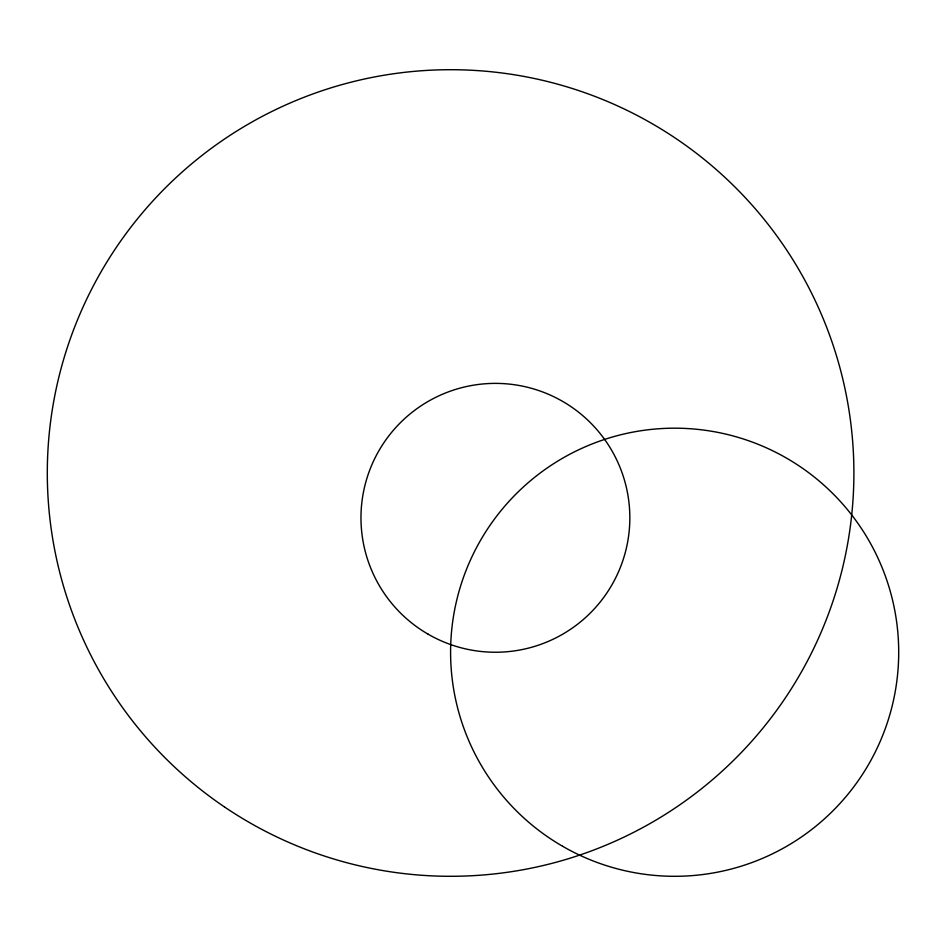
<?xml version="1.0" encoding="UTF-8"?>
<svg xmlns="http://www.w3.org/2000/svg" width="946" height="946" viewBox="0 0 946 946"><rect width="100%" height="100%" fill="white"/><g stroke="black" fill="none" stroke-linecap="round" stroke-linejoin="round"><path stroke-width="1.42" d="M428.195 634.234A134.427 134.427 0 0 0 629.835 517.805A134.427 134.427 0 0 0 428.195 401.388A134.427 134.427 0 0 0 428.195 634.234M562.622 846.28A224.048 224.048 0 0 0 898.7 652.243A224.048 224.048 0 0 0 562.622 458.207A224.048 224.048 0 0 0 562.622 846.28M224.545 806.985A403.292 403.292 0 0 0 852.866 501.77A403.292 403.292 0 0 0 274.375 110.244A403.292 403.292 0 0 0 224.545 806.985"/></g></svg>
